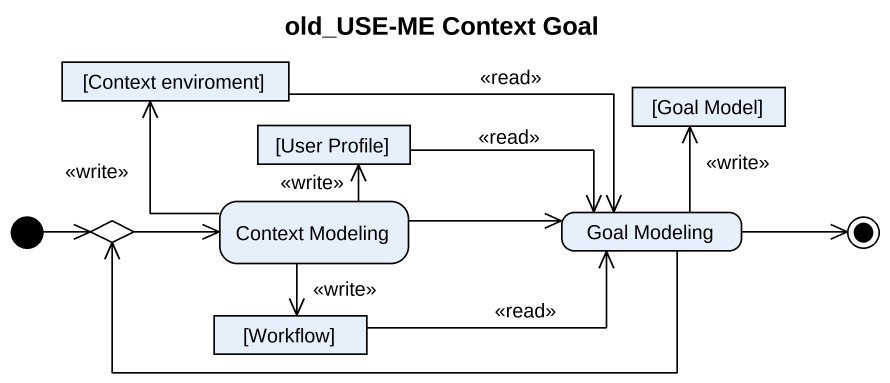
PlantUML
@startuml
title old_USE-ME Context Goal
hide empty description
state "[Context enviroment]" as Context_enviroment <<object>>
state "[User Profile]" as User_Profile <<object>>
state "[Goal Model]" as Goal_Model <<object>>
state "Context Modeling" as Context_Modeling
state "Goal Modeling" as Goal_Modeling
state choice1 <<choice>>
state "[Workflow]" as Workflow <<object>>
[*] -right-> choice1
Context_enviroment -right-> Goal_Modeling : <<read>>
User_Profile -right-> Goal_Modeling : <<read>>
Context_Modeling -up-> Context_enviroment : <<write>>
Context_Modeling -up-> User_Profile : <<write>>
Context_Modeling -right-> Goal_Modeling
Context_Modeling --> Workflow : <<write>>
Goal_Modeling -up-> Goal_Model : <<write>>
Goal_Modeling -left-> choice1
choice1 -right-> Context_Modeling
Workflow -right-> Goal_Modeling : <<read>>
Goal_Modeling -right-> [*]
@enduml
